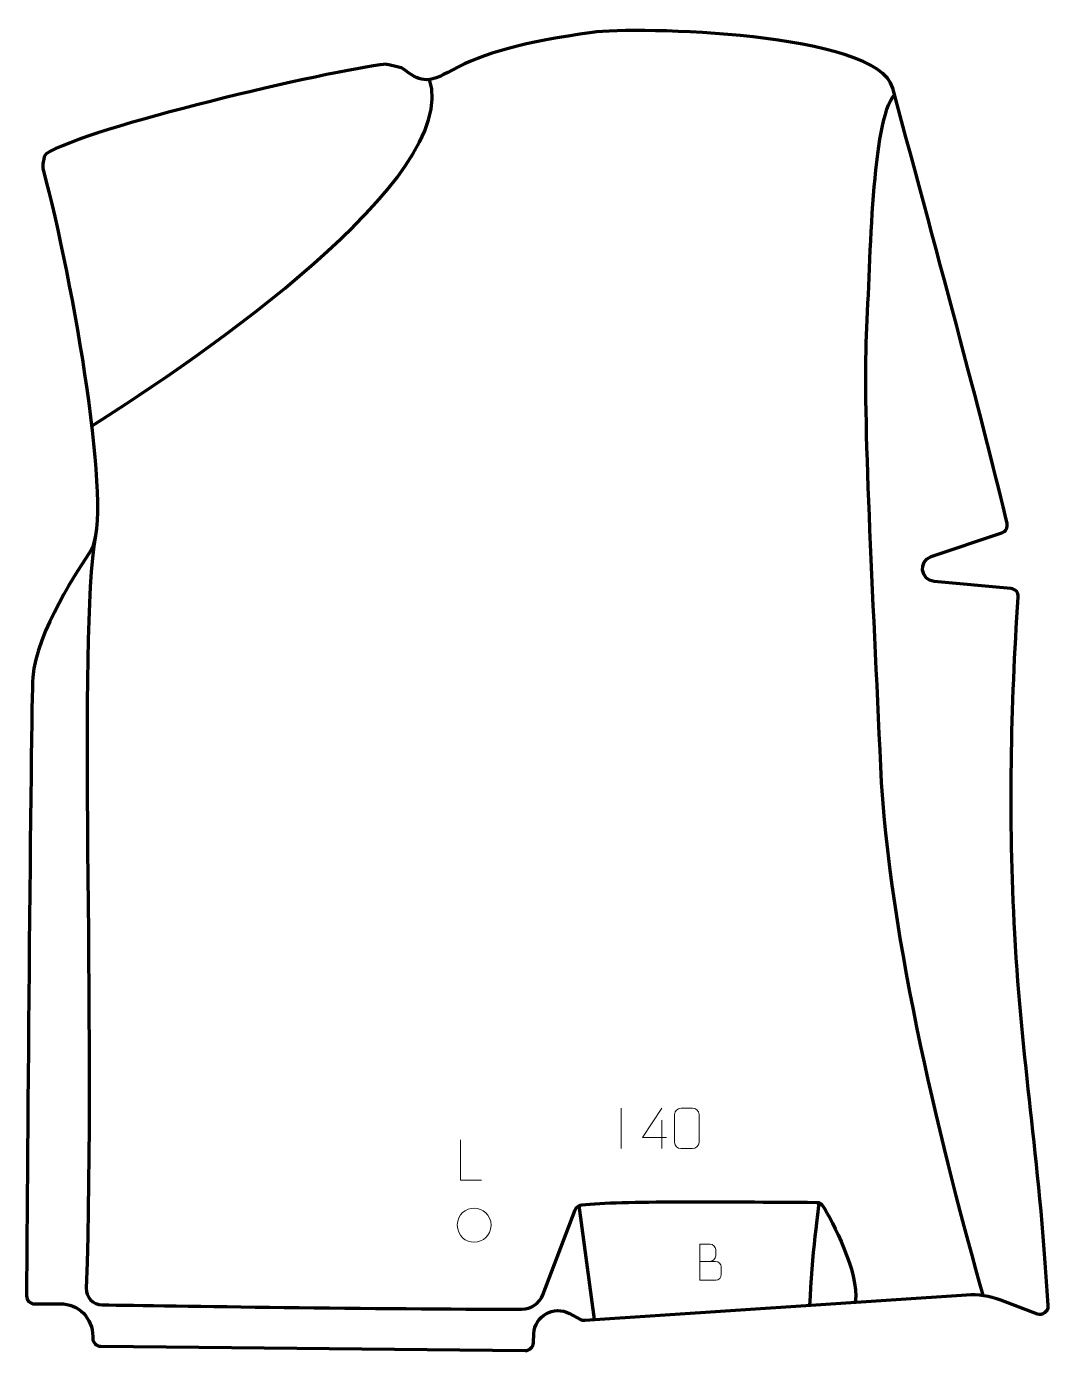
# Model space of a CAD drawing. Header units: millimetres. Extents: x -311 to 322, y -433 to 387.
import ezdxf

# ---------------------------------------------------------------- set-up
doc = ezdxf.new("R2010")
doc.units = ezdxf.units.MM
doc.header["$MEASUREMENT"] = 0
for name, color, linetype in [('layer 1', 7, 'Continuous'), ('layer 2', 7, 'Continuous'), ('layer 3', 7, 'Continuous')]:
    doc.layers.add(name, color=color, linetype=linetype)

msp = doc.modelspace()

# ---------------------------------------------------------------- linework, layer by layer
at = {"layer": 'layer 1', "color": 250, "lineweight": 9}
for points in [[(57.3063, -283.0401), (57.3063, -283.0401), (57.3063, -308.0142), (57.3063, -308.0142)], [(82.3246, -290.3276), (82.3246, -290.3276), (82.3246, -307.9923), (82.3246, -307.9923)]]:
    msp.add_open_spline(points, degree=3, dxfattribs=at)
for points, knots in [([(85.2687, -301.0887), (85.2687, -301.0887), (70.447, -301.0887), (70.447, -301.0887), (70.447, -301.0887), (70.447, -301.0887), (82.3246, -283.0182), (82.3246, -283.0182)], [0, 0, 0, 0, 0.33333333, 0.33333333, 0.33333333, 0.33333333, 1, 1, 1, 1]), ([(94.2772, -283.006), (96.6433, -283.006), (99.0098, -283.006), (101.3763, -283.006), (101.3763, -283.006), (103.3568, -282.9704), (105.3828, -284.4647), (105.4099, -286.9068), (105.4099, -286.9068), (105.4095, -292.6642), (105.4095, -298.422), (105.4099, -304.1802), (105.4099, -304.1802), (105.2678, -306.5078), (103.5614, -307.9901), (101.3763, -308.0009), (101.3763, -308.0009), (99.0039, -308.0005), (96.6315, -308.0005), (94.2595, -308.0009), (94.2595, -308.0009), (92.301, -308.1065), (90.2946, -306.2186), (90.306, -304.1976), (90.306, -304.1976), (90.3064, -298.417), (90.3064, -292.6367), (90.306, -286.8569), (90.306, -286.8569), (90.3103, -284.7149), (92.0874, -282.9924), (94.2772, -283.006)], [0, 0, 0, 0, 0.11111111, 0.11111111, 0.11111111, 0.11111111, 0.22222222, 0.22222222, 0.22222222, 0.22222222, 0.33333333, 0.33333333, 0.33333333, 0.33333333, 0.44444444, 0.44444444, 0.44444444, 0.44444444, 0.55555556, 0.55555556, 0.55555556, 0.55555556, 0.66666667, 0.66666667, 0.66666667, 0.66666667, 0.77777778, 0.77777778, 0.77777778, 0.77777778, 1, 1, 1, 1]), ([(-29.297, -327.5673), (-29.297, -327.5673), (-42.2461, -327.5673), (-42.2461, -327.5673), (-42.2461, -327.5673), (-42.2461, -327.5673), (-42.2461, -302.6137), (-42.2461, -302.6137)], [0, 0, 0, 0, 0.33333333, 0.33333333, 0.33333333, 0.33333333, 1, 1, 1, 1]), ([(-44.2303, -355.339), (-44.1596, -348.6986), (-38.8856, -344.8526), (-33.7303, -344.9496), (-33.7303, -344.9496), (-28.575, -344.8526), (-23.301, -348.916), (-23.2303, -355.5564), (-23.2303, -355.5564), (-23.6005, -361.8857), (-28.0424, -365.9164), (-33.7303, -365.9458), (-33.7303, -365.9458), (-38.8856, -366.0428), (-44.1596, -361.9794), (-44.2303, -355.339)], [0, 0, 0, 0, 0.2, 0.2, 0.2, 0.2, 0.4, 0.4, 0.4, 0.4, 0.6, 0.6, 0.6, 0.6, 1, 1, 1, 1]), ([(105.8957, -377.844), (109.1547, -377.8436), (112.4141, -377.8436), (115.6738, -377.844), (115.6738, -377.844), (117.4431, -377.8595), (119.166, -379.4145), (119.166, -381.2503), (119.166, -381.2503), (119.1657, -382.2611), (119.1657, -384.9924), (119.166, -386.0035), (119.166, -386.0035), (119.1819, -387.6676), (117.8006, -389.4714), (115.7212, -389.4562), (115.7212, -389.4562), (112.4612, -389.4559), (109.2015, -389.4559), (105.9422, -389.4562), (105.9422, -389.4562), (105.9422, -382.0058), (105.9422, -374.5557), (105.9422, -367.1059), (105.9422, -367.1059), (108.0683, -367.1059), (110.1947, -367.1059), (112.3212, -367.1059), (112.3212, -367.1059), (113.8267, -367.0901), (115.7047, -368.8013), (115.7206, -370.559), (115.7206, -370.559), (115.7202, -372.4096), (115.7202, -372.5403), (115.7206, -374.3912), (115.7206, -374.3912), (115.736, -376.2418), (114.0751, -377.8595), (112.2747, -377.844)], [0, 0, 0, 0, 0.09090909, 0.09090909, 0.09090909, 0.09090909, 0.18181818, 0.18181818, 0.18181818, 0.18181818, 0.27272727, 0.27272727, 0.27272727, 0.27272727, 0.36363636, 0.36363636, 0.36363636, 0.36363636, 0.45454545, 0.45454545, 0.45454545, 0.45454545, 0.54545455, 0.54545455, 0.54545455, 0.54545455, 0.63636364, 0.63636364, 0.63636364, 0.63636364, 0.72727273, 0.72727273, 0.72727273, 0.72727273, 0.81818182, 0.81818182, 0.81818182, 0.81818182, 1, 1, 1, 1])]:
    msp.add_open_spline(points, degree=3, knots=knots, dxfattribs=at)
at = {"layer": 'layer 2', "color": 230, "lineweight": 200}
msp.add_open_spline([(-305.8017, -404.1679), (-308.5901, -404.187), (-310.8553, -401.9225), (-310.8358, -399.1338), (-310.8358, -399.1338), (-310.529, -354.8016), (-308.2673, -34.1962), (-306.9155, -16.2959), (-306.9155, -16.2959), (-304.7674, 12.1465), (-277.7559, 51.6964), (-271.0408, 62.2494), (-271.0408, 62.2494), (-257.1538, 84.0729), (-281.7892, 228.8959), (-300.6296, 297.9905), (-300.6296, 297.9905), (-300.9684, 299.2329), (-300.5538, 306.5261), (-298.6968, 307.744), (-298.6968, 307.744), (-273.7578, 324.0997), (-122.7142, 359.6118), (-88.2885, 363.2185), (-88.2885, 363.2185), (-87.7939, 363.2703), (-78.4704, 360.912), (-78.2813, 360.7697), (-78.2813, 360.7697), (-67.326, 352.5259), (-63.5705, 350.4542), (-46.9963, 359.7776), (-46.9963, 359.7776), (-28.9154, 369.9489), (-2.0083, 377.2326), (39.2396, 382.8834), (39.2396, 382.8834), (66.4208, 386.6068), (215.9158, 383.3128), (225.3182, 348.4746), (225.3182, 348.4746), (254.4471, 240.5397), (283.9721, 131.307), (296.1077, 78.9866), (296.1077, 78.9866), (296.6905, 76.4744), (295.266, 73.9341), (292.8195, 73.117), (292.8195, 73.117), (292.8195, 73.117), (249.2041, 58.5533), (249.2041, 58.5533), (249.2041, 58.5533), (240.9851, 55.8087), (242.3856, 43.78), (251.0153, 42.9969), (251.0153, 42.9969), (251.0153, 42.9969), (298.4688, 38.6923), (298.4688, 38.6923), (298.4688, 38.6923), (301.1764, 38.4468), (303.1876, 36.0842), (303.0038, 33.372), (303.0038, 33.372), (298.4477, -33.7789), (296.8954, -103.377), (300.8631, -174.7764), (300.8631, -174.7764), (305.4704, -257.6865), (315.5204, -306.76), (321.5193, -405.2322), (321.5193, -405.2322), (321.7402, -408.8556), (318.1447, -411.4993), (314.7516, -410.2096), (314.7516, -410.2096), (314.7516, -410.2096), (292.079, -401.5909), (292.079, -401.5909), (292.079, -401.5909), (285.3511, -399.0336), (278.151, -397.959), (270.9702, -398.4406), (270.9702, -398.4406), (270.9702, -398.4406), (34.6711, -414.2778), (34.6711, -414.2778), (34.6711, -414.2778), (33.7352, -414.3406), (32.8014, -414.1392), (31.9749, -413.6964), (31.9749, -413.6964), (31.9749, -413.6964), (25.2615, -410.0985), (25.2615, -410.0985), (25.2615, -410.0985), (15.5269, -404.8812), (3.6838, -411.6165), (3.1907, -422.6496), (3.1907, -422.6496), (3.1907, -422.6496), (2.9427, -428.1963), (2.9427, -428.1963), (2.9427, -428.1963), (2.8224, -430.8876), (0.5914, -433.0001), (-2.1025, -432.9729), (-2.1025, -432.9729), (-2.1025, -432.9729), (-264.8972, -430.3348), (-264.8972, -430.3348), (-264.8972, -430.3348), (-267.6594, -430.3073), (-269.8763, -428.0446), (-269.8473, -425.2824), (-269.8473, -425.2824), (-269.8473, -425.2824), (-269.8364, -424.2688), (-269.8364, -424.2688), (-269.8364, -424.2688), (-269.7189, -413.0882), (-278.7913, -403.983), (-289.9723, -404.0592), (-289.9723, -404.0592), (-289.9723, -404.0592), (-305.8017, -404.1679), (-305.8017, -404.1679)], degree=3, knots=[0, 0, 0, 0, 0.03030303, 0.03030303, 0.03030303, 0.03030303, 0.06060606, 0.06060606, 0.06060606, 0.06060606, 0.09090909, 0.09090909, 0.09090909, 0.09090909, 0.12121212, 0.12121212, 0.12121212, 0.12121212, 0.15151515, 0.15151515, 0.15151515, 0.15151515, 0.18181818, 0.18181818, 0.18181818, 0.18181818, 0.21212121, 0.21212121, 0.21212121, 0.21212121, 0.24242424, 0.24242424, 0.24242424, 0.24242424, 0.27272727, 0.27272727, 0.27272727, 0.27272727, 0.3030303, 0.3030303, 0.3030303, 0.3030303, 0.33333333, 0.33333333, 0.33333333, 0.33333333, 0.36363636, 0.36363636, 0.36363636, 0.36363636, 0.39393939, 0.39393939, 0.39393939, 0.39393939, 0.42424242, 0.42424242, 0.42424242, 0.42424242, 0.45454545, 0.45454545, 0.45454545, 0.45454545, 0.48484848, 0.48484848, 0.48484848, 0.48484848, 0.51515152, 0.51515152, 0.51515152, 0.51515152, 0.54545455, 0.54545455, 0.54545455, 0.54545455, 0.57575758, 0.57575758, 0.57575758, 0.57575758, 0.60606061, 0.60606061, 0.60606061, 0.60606061, 0.63636364, 0.63636364, 0.63636364, 0.63636364, 0.66666667, 0.66666667, 0.66666667, 0.66666667, 0.6969697, 0.6969697, 0.6969697, 0.6969697, 0.72727273, 0.72727273, 0.72727273, 0.72727273, 0.75757576, 0.75757576, 0.75757576, 0.75757576, 0.78787879, 0.78787879, 0.78787879, 0.78787879, 0.81818182, 0.81818182, 0.81818182, 0.81818182, 0.84848485, 0.84848485, 0.84848485, 0.84848485, 0.87878788, 0.87878788, 0.87878788, 0.87878788, 0.90909091, 0.90909091, 0.90909091, 0.90909091, 0.93939394, 0.93939394, 0.93939394, 0.93939394, 1, 1, 1, 1], dxfattribs=at)
at = {"layer": 'layer 3', "color": 142, "lineweight": 200}
for points in [[(-270.5448, 139.2566), (-202.2291, 182.238), (-41.8095, 292.9001), (-61.3582, 353.8111)], [(40.6913, -413.8745), (40.6913, -413.8745), (31.2251, -343.2424), (31.2251, -343.2424)], [(174.1074, -404.9324), (175.0846, -375.764), (179.8848, -341.6483), (179.8848, -341.6483)]]:
    msp.add_open_spline(points, degree=3, dxfattribs=at)
for points, knots in [([(281.3467, -398.829), (257.759, -315.2024), (222.6971, -178.1426), (217.9159, -71.3632), (217.9159, -71.3632), (213.135, 35.4163), (206.7596, 146.977), (209.1504, 195.5855), (209.1504, 195.5855), (211.5412, 244.1941), (212.4401, 327.8194), (226.384, 344.5259)], [0, 0, 0, 0, 0.25, 0.25, 0.25, 0.25, 0.5, 0.5, 0.5, 0.5, 1, 1, 1, 1]), ([(-268.1048, 71.5293), (-279.4889, 6.8697), (-267.8625, -228.1265), (-273.9045, -394.3634), (-273.9045, -394.3634), (-274.108, -399.9677), (-269.6754, -404.6458), (-264.0683, -404.7319), (-264.0683, -404.7319), (-222.6328, -405.369), (-91.5124, -407.3382), (-4.3175, -407.4466), (-4.3175, -407.4466), (1.4985, -407.454), (6.7122, -403.8652), (8.7823, -398.4299), (8.7823, -398.4299), (8.7823, -398.4299), (28.776, -345.9412), (28.776, -345.9412), (28.776, -345.9412), (29.4495, -344.1727), (31.062, -342.9341), (32.9451, -342.746), (32.9451, -342.746), (57.846, -340.2593), (119.7362, -340.9229), (178.0349, -341.2803), (178.0349, -341.2803), (179.8076, -341.2912), (181.4392, -342.2373), (182.3282, -343.7716), (182.3282, -343.7716), (187.5264, -352.7445), (204.6428, -384.0405), (202.1416, -403.0534)], [0, 0, 0, 0, 0.1, 0.1, 0.1, 0.1, 0.2, 0.2, 0.2, 0.2, 0.3, 0.3, 0.3, 0.3, 0.4, 0.4, 0.4, 0.4, 0.5, 0.5, 0.5, 0.5, 0.6, 0.6, 0.6, 0.6, 0.7, 0.7, 0.7, 0.7, 0.8, 0.8, 0.8, 0.8, 1, 1, 1, 1])]:
    msp.add_open_spline(points, degree=3, knots=knots, dxfattribs=at)

doc.saveas('drawing.dxf')
